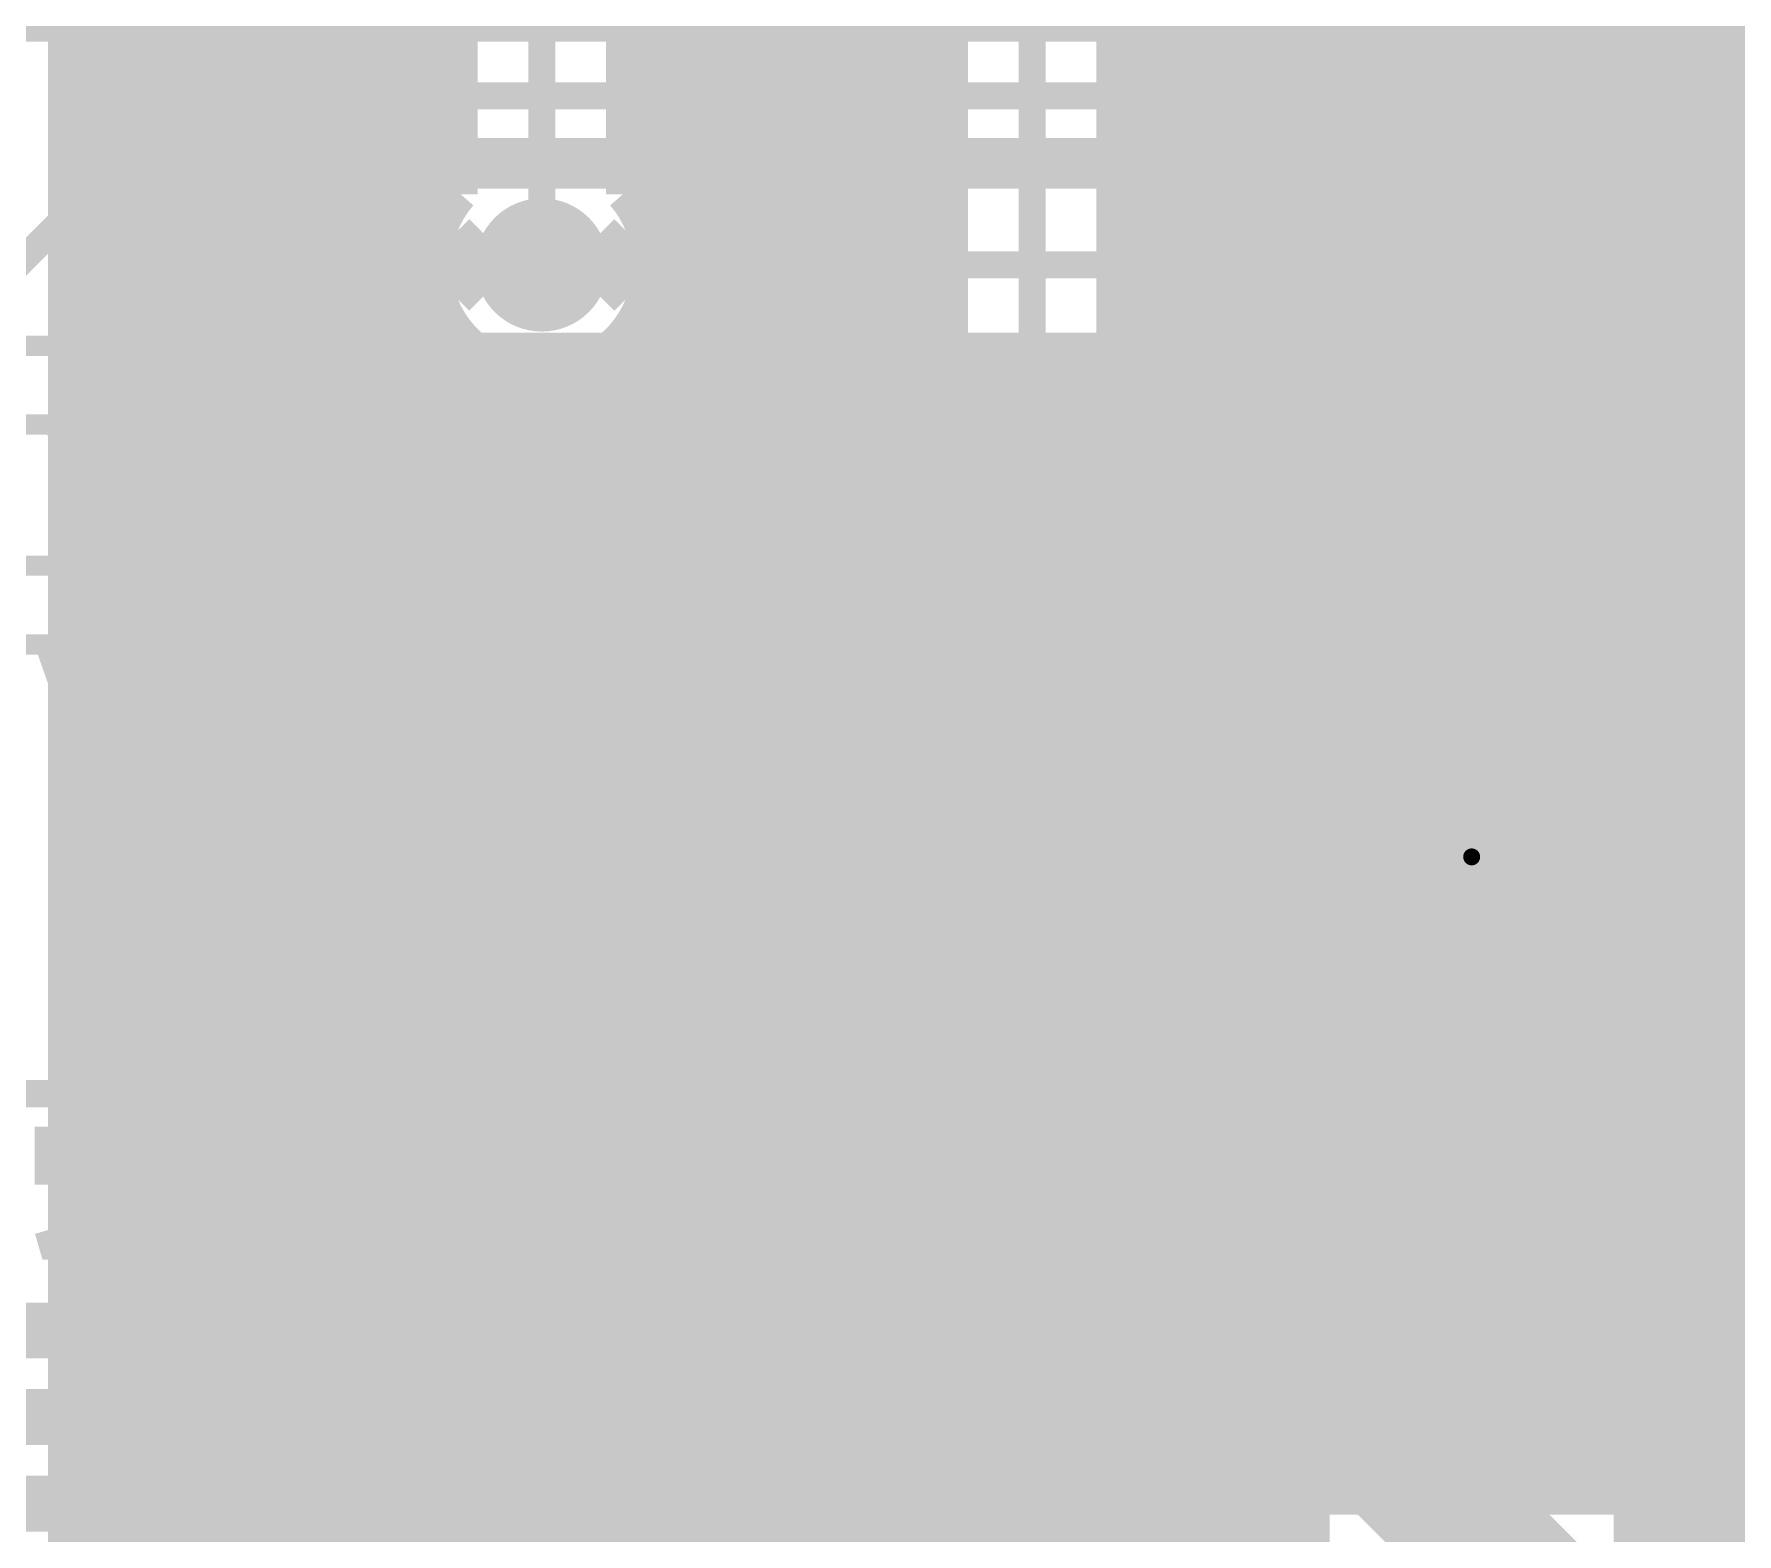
# Model space of a CAD drawing. Extents: x -10 to 131, y -93 to 209.
# Drawn here: x 43.94 to 56.73, y -15.5 to -4.24 of the extents above; entities that cross this region are included whole.
import ezdxf

# ---------------------------------------------------------------- set-up
doc = ezdxf.new("R2010")
doc.units = 0
doc.header["$MEASUREMENT"] = 0
doc.layers.get('0').update_dxf_attribs({"linetype": 'CONTINUOUS'})
for name, color, linetype in [('22-303-0_AST', 7, 'CONTINUOUS'), ('22-303-0_BOT', 2, 'CONTINUOUS'), ('22-303-0_DRD', 6, 'CONTINUOUS'), ('22-303-0_DRL', 1, 'CONTINUOUS'), ('22-303-0_GND', 3, 'CONTINUOUS'), ('22-303-0_IN1', 10, 'CONTINUOUS'), ('22-303-0_SMT', 9, 'CONTINUOUS'), ('22-303-0_SPT', 11, 'CONTINUOUS'), ('22-303-0_SST', 8, 'CONTINUOUS'), ('22-303-0_TOP', 15, 'CONTINUOUS'), ('THRUHOLE_TAP', 2, 'CONTINUOUS')]:
    doc.layers.add(name, color=color, linetype=linetype)

# ---------------------------------------------------------------- blocks, each defined once
blk = doc.blocks.new('ROUND_70')
at = {"const_width": 0.29972}
blk.add_lwpolyline([(-0.14986, 0, 1), (0.14986, 0, 1)], format="xyb", close=True, dxfattribs=at)
blk = doc.blocks.new('ROUND_116')
at = {"const_width": 0.10033}
blk.add_lwpolyline([(-0.050164, 0, 1), (0.050164, 0, 1)], format="xyb", close=True, dxfattribs=at)
blk = doc.blocks.new('ROUND_117')
at = {"const_width": 0.10033}
blk.add_lwpolyline([(-0.050164, 0, 1), (0.050164, 0, 1)], format="xyb", close=True, dxfattribs=at)
blk = doc.blocks.new('ROUND_98')
at = {"const_width": 0.50038}
blk.add_lwpolyline([(-0.25019, 0, 1), (0.25019, 0, 1)], format="xyb", close=True, dxfattribs=at)
blk = doc.blocks.new('ROUND_100')
at = {"const_width": 0.50038}
blk.add_lwpolyline([(-0.25019, 0, 1), (0.25019, 0, 1)], format="xyb", close=True, dxfattribs=at)
blk = doc.blocks.new('ROUND_101')
at = {"const_width": 0.0635}
blk.add_lwpolyline([(-0.03175, 0, 1), (0.03175, 0, 1)], format="xyb", close=True, dxfattribs=at)
blk = doc.blocks.new('RECTANGLE_3')
blk.add_solid([(0.4826, 0.4064), (0.4826, -0.4064), (-0.4826, 0.4064), (-0.4826, -0.4064)])
blk = doc.blocks.new('RECTANGLE_42')
blk.add_solid([(0.8636, 2.0066), (0.8636, -2.0066), (-0.8636, 2.0066), (-0.8636, -2.0066)])
blk = doc.blocks.new('RECTANGLE_43')
blk.add_solid([(0.8636, 0.6985), (0.8636, -0.6985), (-0.8636, 0.6985), (-0.8636, -0.6985)])
blk = doc.blocks.new('RECTANGLE_52')
blk.add_solid([(0.44958, 0.20955), (0.44958, -0.20955), (-0.44958, 0.20955), (-0.44958, -0.20955)])
blk = doc.blocks.new('ROUND_108')
at = {"const_width": 0.10033}
blk.add_lwpolyline([(-0.050164, 0, 1), (0.050164, 0, 1)], format="xyb", close=True, dxfattribs=at)

msp = doc.modelspace()

# ---------------------------------------------------------------- linework, layer by layer
at = {"layer": '22-303-0_AST', "const_width": 0.1524}
for points in [[(43.74642, -7.16788), (44.16044, -7.16788), (44.2976, -6.96976), (44.2976, -6.77418), (44.16044, -6.57606), (43.74642, -6.57606), (43.74642, -7.76224)], [(44.09186, -7.16788), (44.2976, -7.76224)], [(43.6753, -8.81888), (44.09186, -8.81888), (44.22902, -8.62076), (44.22902, -8.42518), (44.09186, -8.22706), (43.6753, -8.22706), (43.6753, -9.41324)], [(44.02074, -8.81888), (44.22902, -9.41324)], [(46.8884, -17.3482), (46.8884, -17.399), (55.9816, -17.399), (55.9816, -10.541), (46.8884, -10.541), (46.8884, -17.3482)], [(50.85588, -12.8143), (50.6857, -12.87526), (50.6857, -13.11148), (50.85588, -13.1699), (51.02606, -13.28928), (51.53406, -13.28928), (51.7017, -13.23086), (51.7017, -12.87526), (51.53406, -12.8143), (50.85588, -12.8143)], [(51.02606, -13.05306), (50.6857, -13.28928)], [(50.85588, -13.6525), (50.6857, -13.77188), (50.6857, -14.0081), (50.85588, -14.12748), (51.02606, -14.12748), (51.36388, -13.89126), (51.7017, -14.12748), (51.7017, -13.6525)], [(44.8945, -13.7795), (44.8945, -16.7005), (46.5328, -16.7005), (46.5328, -13.7795), (44.8945, -13.7795)], [(45.3009, -14.88948), (45.13326, -14.83106), (45.13326, -14.47546), (45.3009, -14.4145), (45.97908, -14.4145), (46.14926, -14.47546), (46.14926, -14.83106), (45.97908, -14.88948)], [(50.85588, -14.4907), (50.6857, -14.61008), (50.6857, -14.8463), (50.85588, -14.96568), (51.02606, -14.96568), (51.36388, -14.72946), (51.7017, -14.96568), (51.7017, -14.4907)], [(45.64126, -15.66926), (45.64126, -15.31366), (45.8089, -15.2527), (45.97908, -15.2527), (46.14926, -15.31366), (46.14926, -15.66926), (45.97908, -15.72768), (45.8089, -15.72768), (45.13326, -15.49146)]]:
    msp.add_lwpolyline(points, dxfattribs=at)
at = {"layer": '22-303-0_BOT'}
for points, const_width in [([(44.3992, 22.5044), (44.3992, -19.63928)], 0.254), ([(44.6278, 22.5044), (44.6278, -19.6596)], 0.254), ([(44.8564, 22.5044), (44.8564, -19.7485)], 0.254), ([(45.085, 22.5044), (45.085, -19.94662)], 0.254), ([(45.3136, 22.5044), (45.3136, -20.0025)], 0.254), ([(45.5422, 22.5044), (45.5422, -19.9136)], 0.254), ([(45.7708, 22.5044), (45.7708, -19.89328)], 0.254), ([(45.9994, 22.5044), (45.9994, -19.94154)], 0.254), ([(48.9712, 21.5392), (48.9712, -21.31314)], 0.254), ([(48.7426, 21.37156), (48.7426, -21.08454)], 0.254), ([(50.8, 17.9324), (50.8, -17.70126)], 0.254), ([(52.6288, 16.1036), (52.6288, -13.13942)], 0.254), ([(52.8574, 15.875), (52.8574, -13.0175)], 0.254), ([(53.086, 15.6464), (53.086, -12.96162)], 0.254), ([(53.3146, 15.4178), (53.3146, -12.95908)], 0.254), ([(44.1706, 14.32814), (44.1706, -19.68754)], 0.254), ([(51.689, 10.541), (51.435, 10.287), (51.435, -18.161), (51.181, -18.415)], 0.2032), ([(50.8254, 10.287), (50.8254, -17.68856)], 0.254), ([(52.4002, 10.15746), (52.4002, -13.3604)], 0.254), ([(49.1998, 9.90346), (49.1998, -21.54174)], 0.254), ([(52.1716, 9.8933), (52.1716, -16.07566)], 0.254), ([(46.228, 9.78662), (46.228, -20.07362)], 0.254), ([(50.5714, 9.82218), (50.5714, -17.88414)], 0.254), ([(52.0446, 9.81456), (52.0446, -18.161)], 0.254), ([(49.4284, 9.6393), (49.4284, -19.75612)], 0.254), ([(50.3428, 9.60374), (50.3428, -19.75612)], 0.254), ([(46.4566, 9.5885), (46.4566, -20.36826)], 0.254), ([(46.6852, 9.4996), (46.6852, -26.90114)], 0.254), ([(46.9138, 9.47928), (46.9138, -21.07946)], 0.254), ([(49.657, 9.51992), (49.657, -19.75612)], 0.254), ([(49.8856, 9.47928), (49.8856, -19.75612)], 0.254), ([(50.1142, 9.50468), (50.1142, -19.75612)], 0.254), ([(47.752, -5.969), (47.752, -0.381), (47.879, -0.254), (47.879, 6.731)], 0.2032), ([(48.514, 6.23062), (48.514, -5.69976)], 0.254), ([(56.7436, 6.0833), (56.7436, -16.0528)], 0.254), ([(47.1424, -0.381), (47.1424, -5.43814)], 0.254), ([(48.3616, -0.62484), (48.3616, -5.43814)], 0.254), ([(55.1434, -0.8382), (55.1434, -14.45768)], 0.254), ([(56.515, -1.00584), (56.515, -15.8242)], 0.254), ([(55.372, -1.13538), (55.372, -14.68628)], 0.254), ([(55.6006, -1.26492), (55.6006, -14.91488)], 0.254), ([(56.2864, -1.2065), (56.2864, -15.59814)], 0.254), ([(55.8292, -1.31318), (55.8292, -15.14094)], 0.254), ([(56.0578, -1.2954), (56.0578, -15.36954)], 0.254), ([(53.5432, -2.96672), (53.5432, -13.00988)], 0.254), ([(54.9148, -2.96672), (54.9148, -14.23162)], 0.254), ([(53.7718, -3.20548), (53.7718, -13.12164)], 0.254), ([(54.0004, -3.3147), (54.0004, -13.31976)], 0.254), ([(54.4576, -3.3147), (54.4576, -13.77442)], 0.254), ([(54.6862, -3.20548), (54.6862, -14.00302)], 0.254), ([(54.229, -3.34772), (54.229, -13.54836)], 0.254), ([(47.1424, -4.2926), (44.1706, -4.2926)], 0.254), ([(50.8254, -4.2926), (48.3616, -4.2926)], 0.254), ([(58.9915, -4.2926), (52.0446, -4.2926)], 0.254), ([(47.1424, -4.5212), (44.1706, -4.5212)], 0.254), ([(50.8254, -4.5212), (48.3616, -4.5212)], 0.254), ([(58.9026, -4.5212), (52.0446, -4.5212)], 0.254), ([(47.1424, -4.7498), (44.1706, -4.7498)], 0.254), ([(50.8254, -4.7498), (48.3616, -4.7498)], 0.254), ([(58.88228, -4.7498), (52.0446, -4.7498)], 0.254), ([(47.1424, -4.9784), (44.1706, -4.9784)], 0.254), ([(50.8254, -4.9784), (48.3616, -4.9784)], 0.254), ([(58.93054, -4.9784), (52.0446, -4.9784)], 0.254), ([(47.1424, -5.207), (44.1706, -5.207)], 0.254), ([(50.8254, -5.207), (48.3616, -5.207)], 0.254), ([(59.06262, -5.207), (52.0446, -5.207)], 0.254), ([(47.1424, -5.4356), (44.1706, -5.4356)], 0.254), ([(50.8254, -5.4356), (48.3616, -5.4356)], 0.254), ([(59.35726, -5.4356), (52.0446, -5.4356)], 0.254), ([(47.0027, -5.6642), (44.1706, -5.6642)], 0.254), ([(50.8254, -5.6642), (48.49876, -5.6642)], 0.254), ([(63.5254, -5.6642), (52.0446, -5.6642)], 0.254), ([(46.94682, -5.8928), (44.1706, -5.8928)], 0.254), ([(50.8254, -5.8928), (48.55464, -5.8928)], 0.254), ([(63.5254, -5.8928), (52.0446, -5.8928)], 0.254), ([(46.95952, -6.1214), (44.1706, -6.1214)], 0.254), ([(50.8254, -6.1214), (48.54448, -6.1214)], 0.254), ([(63.5254, -6.1214), (52.0446, -6.1214)], 0.254), ([(48.514, -6.2357), (48.514, -20.87626)], 0.254), ([(47.03826, -6.35), (44.1706, -6.35)], 0.254), ([(50.8254, -6.35), (48.4632, -6.35)], 0.254), ([(63.5254, -6.35), (52.0446, -6.35)], 0.254), ([(47.1424, -6.49732), (47.1424, -20.8153)], 0.254), ([(47.22114, -6.5786), (44.1706, -6.5786)], 0.254), ([(50.8254, -6.5786), (48.28032, -6.5786)], 0.254), ([(48.2854, -6.57606), (48.2854, -20.77974)], 0.254), ([(58.46318, -6.5786), (52.0446, -6.5786)], 0.254), ([(47.371, -6.6802), (47.371, -20.69592)], 0.254), ([(47.5996, -6.76148), (47.5996, -20.65528)], 0.254), ([(47.8282, -6.77164), (47.8282, -20.68068)], 0.254), ([(48.0568, -6.71576), (48.0568, -20.7645)], 0.254), ([(50.8254, -6.8072), (44.1706, -6.8072)], 0.254), ([(58.24474, -6.8072), (52.0446, -6.8072)], 0.254), ([(50.8254, -7.0358), (44.1706, -7.0358)], 0.254), ([(58.14568, -7.0358), (52.0446, -7.0358)], 0.254), ([(50.8254, -7.2644), (44.1706, -7.2644)], 0.254), ([(58.12028, -7.2644), (52.0446, -7.2644)], 0.254), ([(50.8254, -7.493), (44.1706, -7.493)], 0.254), ([(58.16092, -7.493), (52.0446, -7.493)], 0.254), ([(50.8254, -7.7216), (44.1706, -7.7216)], 0.254), ([(58.2803, -7.7216), (52.0446, -7.7216)], 0.254), ([(50.8254, -7.9502), (44.1706, -7.9502)], 0.254), ([(58.3184, -7.9502), (52.0446, -7.9502)], 0.254), ([(50.8254, -8.1788), (44.1706, -8.1788)], 0.254), ([(58.3184, -8.1788), (52.0446, -8.1788)], 0.254), ([(50.8254, -8.4074), (44.1706, -8.4074)], 0.254), ([(58.3184, -8.4074), (52.0446, -8.4074)], 0.254), ([(50.8254, -8.636), (44.1706, -8.636)], 0.254), ([(58.3184, -8.636), (52.0446, -8.636)], 0.254), ([(50.8254, -8.8646), (44.1706, -8.8646)], 0.254), ([(58.3184, -8.8646), (52.0446, -8.8646)], 0.254), ([(50.8254, -9.0932), (44.1706, -9.0932)], 0.254), ([(58.3184, -9.0932), (52.0446, -9.0932)], 0.254), ([(50.8254, -9.3218), (44.1706, -9.3218)], 0.254), ([(58.3184, -9.3218), (52.0446, -9.3218)], 0.254), ([(50.8254, -9.5504), (44.1706, -9.5504)], 0.254), ([(58.3184, -9.5504), (52.0446, -9.5504)], 0.254), ([(50.8254, -9.779), (44.1706, -9.779)], 0.254), ([(58.3184, -9.779), (52.0446, -9.779)], 0.254), ([(50.8254, -10.0076), (44.1706, -10.0076)], 0.254), ([(58.3184, -10.0076), (52.0446, -10.0076)], 0.254), ([(50.8254, -10.2362), (44.1706, -10.2362)], 0.254), ([(58.3184, -10.2362), (52.0446, -10.2362)], 0.254), ([(50.8254, -10.4648), (44.1706, -10.4648)], 0.254), ([(58.3184, -10.4648), (52.0446, -10.4648)], 0.254), ([(50.8254, -10.6934), (44.1706, -10.6934)], 0.254), ([(58.3184, -10.6934), (52.0446, -10.6934)], 0.254), ([(50.8254, -10.922), (44.1706, -10.922)], 0.254), ([(58.3184, -10.922), (52.0446, -10.922)], 0.254), ([(50.8254, -11.1506), (44.1706, -11.1506)], 0.254), ([(58.3184, -11.1506), (52.0446, -11.1506)], 0.254), ([(50.8254, -11.3792), (44.1706, -11.3792)], 0.254), ([(58.3184, -11.3792), (52.0446, -11.3792)], 0.254), ([(50.8254, -11.6078), (44.1706, -11.6078)], 0.254), ([(58.32094, -11.6078), (52.0446, -11.6078)], 0.254), ([(50.8254, -11.8364), (44.1706, -11.8364)], 0.254), ([(58.38698, -11.8364), (52.0446, -11.8364)], 0.254), ([(50.8254, -12.065), (44.1706, -12.065)], 0.254), ([(58.5724, -12.065), (52.0446, -12.065)], 0.254), ([(50.8254, -12.2936), (44.1706, -12.2936)], 0.254), ([(58.801, -12.2936), (52.0446, -12.2936)], 0.254), ([(50.8254, -12.5222), (44.1706, -12.5222)], 0.254), ([(59.0296, -12.5222), (52.0446, -12.5222)], 0.254), ([(50.8254, -12.7508), (44.1706, -12.7508)], 0.254), ([(59.2074, -12.7508), (52.0446, -12.7508)], 0.254), ([(50.8254, -12.9794), (44.1706, -12.9794)], 0.254), ([(52.98694, -12.9794), (52.0446, -12.9794)], 0.254), ([(59.2074, -12.9794), (53.43906, -12.9794)], 0.254), ([(50.8254, -13.208), (44.1706, -13.208)], 0.254), ([(52.5399, -13.208), (52.0446, -13.208)], 0.254), ([(59.2074, -13.208), (53.88356, -13.208)], 0.254), ([(53.92928, -13.24864), (56.98236, -16.29156)], 0.254), ([(50.8254, -13.4366), (44.1706, -13.4366)], 0.254), ([(52.34686, -13.4366), (52.0446, -13.4366)], 0.254), ([(59.2074, -13.4366), (54.11724, -13.4366)], 0.254), ([(50.8254, -13.6652), (44.1706, -13.6652)], 0.254), ([(52.24272, -13.6652), (52.0446, -13.6652)], 0.254), ([(53.213, -13.97), (59.69, -20.4216), (59.69, -20.447)], 1.016), ([(59.2074, -13.6652), (54.34584, -13.6652)], 0.254), ([(50.8254, -13.8938), (44.1706, -13.8938)], 0.254), ([(52.19954, -13.8938), (52.0446, -13.8938)], 0.254), ([(59.2074, -13.8938), (54.57444, -13.8938)], 0.254), ([(50.8254, -14.1224), (44.1706, -14.1224)], 0.254), ([(52.20716, -14.1224), (52.0446, -14.1224)], 0.254), ([(59.2074, -14.1224), (54.80558, -14.1224)], 0.254), ([(50.8254, -14.351), (44.1706, -14.351)], 0.254), ([(52.27066, -14.351), (52.0446, -14.351)], 0.254), ([(59.2074, -14.351), (55.03418, -14.351)], 0.254), ([(50.8254, -14.5796), (44.1706, -14.5796)], 0.254), ([(52.4002, -14.5796), (52.0446, -14.5796)], 0.254), ([(52.4002, -14.5796), (52.4002, -15.6718)], 0.254), ([(59.2074, -14.5796), (55.26532, -14.5796)], 0.254), ([(52.49672, -14.68882), (53.37048, -15.56004)], 0.254), ([(50.8254, -14.8082), (44.1706, -14.8082)], 0.254), ([(52.61356, -14.8082), (52.0446, -14.8082)], 0.254), ([(52.6288, -14.8209), (52.6288, -15.5194)], 0.254), ([(59.2074, -14.8082), (55.49392, -14.8082)], 0.254), ([(50.8254, -15.0368), (44.1706, -15.0368)], 0.254), ([(52.8447, -15.0368), (52.0446, -15.0368)], 0.254), ([(52.8574, -15.0495), (52.8574, -15.45336)], 0.254), ([(59.2074, -15.0368), (55.72252, -15.0368)], 0.254), ([(50.8254, -15.2654), (44.1706, -15.2654)], 0.254), ([(53.0733, -15.2654), (52.0446, -15.2654)], 0.254), ([(53.086, -15.2781), (53.086, -15.45844)], 0.254), ([(59.2074, -15.2654), (55.95366, -15.2654)], 0.254), ([(50.8254, -15.494), (44.1706, -15.494)], 0.254), ([(52.68976, -15.494), (52.0446, -15.494)], 0.254), ([(53.3019, -15.494), (53.2257, -15.494)], 0.254), ([(53.3146, -15.50416), (53.3146, -15.52956)], 0.254), ([(59.2074, -15.494), (56.18226, -15.494)], 0.254)]:
    msp.add_lwpolyline(points, dxfattribs=dict(at, const_width=const_width))
at = {"layer": '22-303-0_BOT', "const_width": 0.254}
for points in [[(47.1424, -5.43814, 0.1810567), (46.94365, -5.969)], [(48.55972, -5.969, 0.1810574), (48.36113, -5.43855)], [(46.94428, -5.969, 0.4142136), (47.752, -6.77672)], [(47.752, -6.77672, 0.4142136), (48.55972, -5.969)], [(53.213, -12.954, 0.4142136), (52.197, -13.97)], [(53.92928, -13.24864, 0.1979942), (53.213, -12.95343)], [(52.197, -13.97, 0.1993718), (52.49585, -14.68969)], [(52.959, -15.44828, 0.4142136), (52.15128, -16.256)], [(53.37048, -15.56004, 0.1342871), (52.959, -15.4475)]]:
    msp.add_lwpolyline(points, format="xyb", dxfattribs=at)
at = {"layer": '22-303-0_DRD', "const_width": 0.254}
for points in [[(47.117, -6.223), (47.752, -5.588)], [(47.752, -5.588), (48.387, -6.223)], [(47.117, -5.715), (47.117, -6.223)], [(47.752, -6.35), (47.117, -5.715)], [(48.387, -5.715), (47.752, -6.35)], [(48.387, -6.223), (48.387, -5.715)], [(54.102, -10.668), (54.737, -10.033)], [(54.102, -10.668), (54.737, -10.033)], [(54.737, -10.033), (55.372, -10.668)], [(54.737, -10.033), (55.372, -10.668)], [(54.102, -10.16), (54.102, -10.668)], [(54.737, -10.795), (54.102, -10.16)], [(54.102, -10.16), (54.102, -10.668)], [(54.737, -10.795), (54.102, -10.16)], [(55.372, -10.16), (54.737, -10.795)], [(55.372, -10.16), (54.737, -10.795)], [(55.372, -10.668), (55.372, -10.16)], [(55.372, -10.668), (55.372, -10.16)], [(52.578, -14.224), (53.213, -13.589)], [(53.213, -13.589), (53.848, -14.224)], [(52.578, -13.716), (52.578, -14.224)], [(53.213, -14.351), (52.578, -13.716)], [(53.848, -13.716), (53.213, -14.351)], [(53.848, -14.224), (53.848, -13.716)]]:
    msp.add_lwpolyline(points, dxfattribs=at)
at = {"layer": '22-303-0_SMT', "const_width": 0.254}
for points in [[(46.863, -7.112), (46.863, -14.859)], [(55.626, -7.112), (46.863, -7.112)], [(46.9646, -7.112), (46.9646, -14.9606)], [(47.1932, -7.112), (47.1932, -15.1892)], [(47.4218, -7.112), (47.4218, -16.3068)], [(47.6504, -7.112), (47.6504, -16.5354)], [(47.879, -7.112), (47.879, -16.764)], [(48.1076, -7.112), (48.1076, -16.764)], [(48.3362, -7.112), (48.3362, -16.764)], [(48.5648, -7.112), (48.5648, -16.764)], [(48.7934, -7.112), (48.7934, -16.764)], [(49.022, -7.112), (49.022, -16.764)], [(49.2506, -7.112), (49.2506, -16.764)], [(49.4792, -7.112), (49.4792, -16.764)], [(49.7078, -7.112), (49.7078, -16.764)], [(49.9364, -7.112), (49.9364, -16.764)], [(50.165, -7.112), (50.165, -16.764)], [(50.3936, -7.112), (50.3936, -16.764)], [(50.6222, -7.112), (50.6222, -16.764)], [(50.8508, -7.112), (50.8508, -16.764)], [(51.0794, -7.112), (51.0794, -16.764)], [(51.308, -7.112), (51.308, -16.764)], [(51.5366, -7.112), (51.5366, -16.764)], [(51.7652, -7.112), (51.7652, -16.764)], [(51.9938, -7.112), (51.9938, -16.764)], [(52.2224, -7.112), (52.2224, -14.986)], [(52.451, -7.112), (52.451, -14.986)], [(52.6796, -7.112), (52.6796, -14.986)], [(52.9082, -7.112), (52.9082, -14.986)], [(53.1368, -7.112), (53.1368, -14.986)], [(55.626, -7.112), (55.626, -9.779), (53.213, -9.779), (53.213, -13.081)], [(53.3654, -7.112), (53.3654, -9.779)], [(53.594, -7.112), (53.594, -9.779)], [(53.8226, -7.112), (53.8226, -9.779)], [(54.0512, -7.112), (54.0512, -9.779)], [(54.2798, -7.112), (54.2798, -9.779)], [(54.5084, -7.112), (54.5084, -9.779)], [(54.737, -7.112), (54.737, -9.779)], [(54.9656, -7.112), (54.9656, -9.779)], [(55.1942, -7.112), (55.1942, -9.779)], [(55.4228, -7.112), (55.4228, -9.779)], [(55.626, -7.2898), (46.863, -7.2898)], [(55.626, -7.5184), (46.863, -7.5184)], [(55.626, -7.747), (46.863, -7.747)], [(55.626, -7.9756), (46.863, -7.9756)], [(55.626, -8.2042), (46.863, -8.2042)], [(55.626, -8.4328), (46.863, -8.4328)], [(55.626, -8.6614), (46.863, -8.6614)], [(55.626, -8.89), (46.863, -8.89)], [(55.626, -9.1186), (46.863, -9.1186)], [(55.626, -9.3472), (46.863, -9.3472)], [(55.626, -9.5758), (46.863, -9.5758)], [(53.213, -9.8044), (46.863, -9.8044)], [(53.213, -10.033), (46.863, -10.033)], [(53.213, -10.2616), (46.863, -10.2616)], [(53.213, -10.4902), (46.863, -10.4902)], [(53.213, -10.7188), (46.863, -10.7188)], [(53.213, -10.9474), (46.863, -10.9474)], [(53.213, -11.176), (46.863, -11.176)], [(53.213, -11.4046), (46.863, -11.4046)], [(53.213, -11.6332), (46.863, -11.6332)], [(53.213, -11.8618), (46.863, -11.8618)], [(53.213, -12.0904), (46.863, -12.0904)], [(53.213, -12.319), (46.863, -12.319)], [(53.213, -12.5476), (46.863, -12.5476)], [(53.213, -12.7762), (46.863, -12.7762)], [(53.213, -13.0048), (46.863, -13.0048)], [(55.88, -13.081), (55.88, -14.986), (52.197, -14.986), (52.197, -16.764), (47.879, -16.764)], [(55.88, -13.081), (53.213, -13.081)], [(53.3654, -13.081), (53.3654, -14.986)], [(53.594, -13.081), (53.594, -14.986)], [(53.8226, -13.081), (53.8226, -14.986)], [(54.0512, -13.081), (54.0512, -14.986)], [(54.2798, -13.081), (54.2798, -14.986)], [(54.5084, -13.081), (54.5084, -14.986)], [(54.737, -13.081), (54.737, -14.986)], [(54.9656, -13.081), (54.9656, -14.986)], [(55.1942, -13.081), (55.1942, -14.986)], [(55.4228, -13.081), (55.4228, -14.986)], [(55.6514, -13.081), (55.6514, -14.986)], [(55.88, -13.2334), (46.863, -13.2334)], [(55.88, -13.462), (46.863, -13.462)], [(55.88, -13.6906), (46.863, -13.6906)], [(55.88, -13.9192), (46.863, -13.9192)], [(55.88, -14.1478), (46.863, -14.1478)], [(55.88, -14.3764), (46.863, -14.3764)], [(55.88, -14.605), (46.863, -14.605)], [(55.88, -14.8336), (46.863, -14.8336)], [(46.863, -14.859), (47.244, -15.24)], [(52.197, -15.0622), (47.0662, -15.0622)], [(47.244, -15.24), (47.244, -16.129)], [(52.197, -15.2908), (47.244, -15.2908)], [(52.197, -15.5194), (47.244, -15.5194)]]:
    msp.add_lwpolyline(points, dxfattribs=at)
at = {"layer": '22-303-0_SST'}
for points, const_width in [([(13.589, -12.192), (13.589, 5.969), (46.609, 5.969), (46.609, -12.192), (13.589, -12.192)], 0.2032), ([(43.74642, -7.16788), (44.16044, -7.16788), (44.2976, -6.96976), (44.2976, -6.77418), (44.16044, -6.57606), (43.74642, -6.57606), (43.74642, -7.76224)], 0.1524), ([(44.09186, -7.16788), (44.2976, -7.76224)], 0.1524), ([(43.6753, -8.81888), (44.09186, -8.81888), (44.22902, -8.62076), (44.22902, -8.42518), (44.09186, -8.22706), (43.6753, -8.22706), (43.6753, -9.41324)], 0.1524), ([(44.02074, -8.81888), (44.22902, -9.41324)], 0.1524), ([(56.47182, -10.38606), (56.32958, -10.4267), (56.32958, -10.59688), (56.47182, -10.64006), (56.61406, -10.72388), (57.0357, -10.72388), (57.17794, -10.6807), (57.17794, -10.4267), (57.0357, -10.38606), (56.47182, -10.38606)], 0.1524), ([(55.9816, -17.399), (55.9816, -10.541), (46.8884, -10.541), (46.8884, -17.399), (55.9816, -17.399)], 0.1524), ([(56.61406, -10.5537), (56.32958, -10.72388)], 0.1524), ([(56.47182, -11.07186), (56.32958, -11.15568), (56.32958, -11.32586), (56.47182, -11.40968), (56.61406, -11.40968), (56.896, -11.2395), (57.17794, -11.40968), (57.17794, -11.07186)], 0.1524), ([(56.47182, -11.75766), (56.32958, -11.84148), (56.32958, -12.01166), (56.47182, -12.09548), (56.61406, -12.09548), (56.896, -11.9253), (57.17794, -12.09548), (57.17794, -11.75766)], 0.1524), ([(45.43552, -12.5857), (45.29582, -12.54506), (45.29582, -12.29106), (45.43552, -12.24788), (45.9994, -12.24788), (46.14164, -12.29106), (46.14164, -12.54506), (45.9994, -12.5857)], 0.1524), ([(44.0182, -13.22324), (44.05884, -13.36294), (44.31284, -13.36294), (44.35602, -13.22324), (44.35602, -12.93876), (44.2722, -12.79906), (44.0182, -12.79906), (44.0182, -12.51712), (44.35602, -12.51712)], 0.1524), ([(45.71746, -13.23086), (45.71746, -12.97686), (45.8597, -12.93368), (45.9994, -12.93368), (46.14164, -12.97686), (46.14164, -13.23086), (45.9994, -13.2715), (45.8597, -13.2715), (45.29582, -13.10386)], 0.1524), ([(44.8945, -13.7795), (44.8945, -16.7005), (46.5328, -16.7005), (46.5328, -13.7795), (44.8945, -13.7795)], 0.1524)]:
    msp.add_lwpolyline(points, dxfattribs=dict(at, const_width=const_width))
at = {"layer": '22-303-0_TOP'}
for points, const_width in [([(31.115, -15.9512), (30.9372, -15.9512), (30.226, -15.24), (30.226, -6.604), (32.639, -4.191), (59.182, -4.191), (59.69, -4.699)], 0.2032), ([(39.624, -17.78), (39.751, -17.78), (40.64, -16.891), (40.64, -9.144), (45.085, -4.699), (58.801, -4.699), (62.611, -8.509), (64.77, -8.509), (64.897, -8.636)], 0.2032), ([(69.12356, -6.985), (67.564, -6.985), (65.151, -9.398), (64.643, -9.398), (64.262, -9.017), (62.357, -9.017), (58.547, -5.207), (46.609, -5.207), (45.72, -6.096), (45.72, -14.5288)], 0.381), ([(58.928, -7.239), (58.928, -6.477), (58.42, -5.969), (47.752, -5.969)], 0.2032), ([(46.482, -6.604), (46.482, -13.7922)], 0.254), ([(56.007, -6.604), (46.482, -6.604)], 0.254), ([(56.007, -6.6294), (46.482, -6.6294)], 0.254), ([(46.7106, -6.604), (46.7106, -14.98346)], 0.254), ([(46.9392, -6.604), (46.9392, -15.2146)], 0.254), ([(47.1678, -6.604), (47.1678, -16.45666)], 0.254), ([(47.3964, -6.604), (47.3964, -16.68526)], 0.254), ([(47.625, -6.604), (47.625, -16.91386)], 0.254), ([(47.8536, -6.604), (47.8536, -17.0942)], 0.254), ([(48.0822, -6.604), (48.0822, -17.0942)], 0.254), ([(48.3108, -6.604), (48.3108, -17.0942)], 0.254), ([(48.5394, -6.604), (48.5394, -17.0942)], 0.254), ([(48.768, -6.604), (48.768, -17.0942)], 0.254), ([(48.9966, -6.604), (48.9966, -17.0942)], 0.254), ([(49.2252, -6.604), (49.2252, -17.0942)], 0.254), ([(49.4538, -6.604), (49.4538, -17.0942)], 0.254), ([(49.6824, -6.604), (49.6824, -17.0942)], 0.254), ([(49.911, -6.604), (49.911, -17.0942)], 0.254), ([(50.1396, -6.604), (50.1396, -17.0942)], 0.254), ([(50.3682, -6.604), (50.3682, -17.0942)], 0.254), ([(50.5968, -6.604), (50.5968, -17.0942)], 0.254), ([(50.8254, -6.604), (50.8254, -17.0942)], 0.254), ([(51.054, -6.604), (51.054, -17.0942)], 0.254), ([(51.2826, -6.604), (51.2826, -17.0942)], 0.254), ([(51.5112, -6.604), (51.5112, -17.0942)], 0.254), ([(51.7398, -6.604), (51.7398, -17.0942)], 0.254), ([(51.9684, -6.604), (51.9684, -17.0942)], 0.254), ([(52.197, -6.604), (52.197, -17.0942)], 0.254), ([(52.4256, -6.604), (52.4256, -15.92072)], 0.254), ([(52.6542, -6.604), (52.6542, -15.70482)], 0.254), ([(52.8828, -6.604), (52.8828, -15.63116)], 0.254), ([(53.1114, -6.604), (53.1114, -15.64386)], 0.254), ([(53.34, -6.604), (53.34, -15.7353)], 0.254), ([(53.5686, -6.604), (53.5686, -10.6553)], 0.254), ([(53.7972, -6.604), (53.7972, -10.6553)], 0.254), ([(54.0258, -6.604), (54.0258, -10.6553)], 0.254), ([(54.2544, -6.604), (54.2544, -10.0076)], 0.254), ([(54.483, -6.604), (54.483, -9.83742)], 0.254), ([(54.7116, -6.604), (54.7116, -9.78408)], 0.254), ([(54.9402, -6.604), (54.9402, -9.8171)], 0.254), ([(55.1688, -6.604), (55.1688, -9.95426)], 0.254), ([(55.3974, -6.604), (55.3974, -10.6553)], 0.254), ([(55.626, -6.604), (55.626, -10.6553)], 0.254), ([(55.8546, -6.604), (55.8546, -10.6553)], 0.254), ([(56.007, -6.604), (56.007, -16.65986)], 0.254), ([(56.007, -6.858), (46.482, -6.858)], 0.254), ([(56.007, -7.0866), (46.482, -7.0866)], 0.254), ([(56.007, -7.3152), (46.482, -7.3152)], 0.254), ([(56.007, -7.5438), (46.482, -7.5438)], 0.254), ([(56.007, -7.7724), (46.482, -7.7724)], 0.254), ([(56.007, -8.001), (46.482, -8.001)], 0.254), ([(56.007, -8.2296), (46.482, -8.2296)], 0.254), ([(56.007, -8.4582), (46.482, -8.4582)], 0.254), ([(56.007, -8.6868), (46.482, -8.6868)], 0.254), ([(56.007, -8.9154), (46.482, -8.9154)], 0.254), ([(56.007, -9.144), (46.482, -9.144)], 0.254), ([(56.007, -9.3726), (46.482, -9.3726)], 0.254), ([(56.007, -9.6012), (46.482, -9.6012)], 0.254), ([(54.50078, -9.8298), (46.482, -9.8298)], 0.254), ([(56.007, -9.8298), (54.97322, -9.8298)], 0.254), ([(54.2163, -10.0584), (46.482, -10.0584)], 0.254), ([(56.007, -10.0584), (55.2577, -10.0584)], 0.254), ([(54.11978, -10.287), (46.482, -10.287)], 0.254), ([(54.737, -10.414), (54.737, -11.684)], 0.381), ([(54.737, -11.684), (54.737, -10.414)], 0.381), ([(56.007, -10.287), (55.35422, -10.287)], 0.254), ([(54.1147, -10.5156), (46.482, -10.5156)], 0.254), ([(56.007, -10.5156), (55.3593, -10.5156)], 0.254), ([(54.15534, -10.6553), (53.5432, -10.6553)], 0.254), ([(53.5432, -10.6553), (53.5432, -12.7127)], 0.254), ([(55.9308, -10.6553), (55.31866, -10.6553)], 0.254), ([(55.9308, -10.6553), (55.9308, -12.7127)], 0.254), ([(53.5432, -10.7442), (46.482, -10.7442)], 0.254), ([(56.007, -10.7442), (55.9308, -10.7442)], 0.254), ([(53.5432, -10.9728), (46.482, -10.9728)], 0.254), ([(56.007, -10.9728), (55.9308, -10.9728)], 0.254), ([(53.5432, -11.2014), (46.482, -11.2014)], 0.254), ([(56.007, -11.2014), (55.9308, -11.2014)], 0.254), ([(53.5432, -11.43), (46.482, -11.43)], 0.254), ([(56.007, -11.43), (55.9308, -11.43)], 0.254), ([(53.5432, -11.6586), (46.482, -11.6586)], 0.254), ([(56.007, -11.6586), (55.9308, -11.6586)], 0.254), ([(53.5432, -11.8872), (46.482, -11.8872)], 0.254), ([(56.007, -11.8872), (55.9308, -11.8872)], 0.254), ([(53.5432, -12.1158), (46.482, -12.1158)], 0.254), ([(56.007, -12.1158), (55.9308, -12.1158)], 0.254), ([(53.5432, -12.3444), (46.482, -12.3444)], 0.254), ([(56.007, -12.3444), (55.9308, -12.3444)], 0.254), ([(53.5432, -12.573), (46.482, -12.573)], 0.254), ([(56.007, -12.573), (55.9308, -12.573)], 0.254), ([(55.9308, -12.7127), (53.5432, -12.7127)], 0.254), ([(53.5686, -12.7127), (53.5686, -15.2273)], 0.254), ([(53.7972, -12.7127), (53.7972, -15.2273)], 0.254), ([(54.0258, -12.7127), (54.0258, -15.2273)], 0.254), ([(54.2544, -12.7127), (54.2544, -15.2273)], 0.254), ([(54.483, -12.7127), (54.483, -15.2273)], 0.254), ([(54.7116, -12.7127), (54.7116, -15.2273)], 0.254), ([(54.9402, -12.7127), (54.9402, -15.2273)], 0.254), ([(55.1688, -12.7127), (55.1688, -15.2273)], 0.254), ([(55.3974, -12.7127), (55.3974, -15.2273)], 0.254), ([(55.626, -12.7127), (55.626, -15.2273)], 0.254), ([(55.8546, -12.7127), (55.8546, -15.2273)], 0.254), ([(56.007, -12.8016), (46.482, -12.8016)], 0.254), ([(56.007, -13.0302), (46.482, -13.0302)], 0.254), ([(56.007, -13.2588), (46.482, -13.2588)], 0.254), ([(56.007, -13.4874), (46.482, -13.4874)], 0.254), ([(48.133, -13.97), (53.213, -13.97)], 1.016), ([(54.737, -13.97), (53.213, -13.97), (48.133, -13.97)], 1.016), ([(56.007, -13.716), (46.482, -13.716)], 0.254), ([(46.5328, -13.7922), (46.482, -13.7922)], 0.254), ([(46.5328, -13.7922), (46.5328, -14.8463)], 0.254), ([(43.63466, -13.97), (45.1612, -13.97), (45.72, -14.5288)], 0.381), ([(56.007, -13.9446), (46.5328, -13.9446)], 0.254), ([(56.007, -14.1732), (46.5328, -14.1732)], 0.254), ([(56.007, -14.4018), (46.5328, -14.4018)], 0.254), ([(56.007, -14.6304), (46.5328, -14.6304)], 0.254), ([(56.007, -14.859), (46.5582, -14.859)], 0.254), ([(46.6598, -14.9352), (46.90872, -15.18158)], 0.254), ([(56.007, -15.0876), (46.8122, -15.0876)], 0.254), ([(42.037, -16.764), (44.323, -16.764), (44.577, -16.51), (44.577, -15.748), (45.085, -15.24), (46.355, -15.24), (46.609, -15.494), (46.609, -16.51), (47.625, -17.526), (55.753, -17.526), (57.531, -15.748), (60.071, -15.748), (60.452, -15.367), (61.976, -15.367), (62.992, -16.383), (65.659, -16.383), (66.167, -16.891), (71.247, -16.891), (72.136, -17.78), (74.93, -17.78)], 0.2032), ([(53.5432, -15.3162), (47.0027, -15.3162)], 0.254), ([(53.5432, -15.2273), (53.5432, -15.7353)], 0.254), ([(55.9308, -15.2273), (53.5432, -15.2273)], 0.254), ([(55.9308, -15.2273), (55.9308, -16.73606)], 0.254), ([(56.007, -15.3162), (55.9308, -15.3162)], 0.254), ([(47.0408, -15.494), (47.0408, -16.32966)], 0.254), ([(53.5432, -15.5448), (47.0408, -15.5448)], 0.254), ([(56.007, -15.5448), (55.9308, -15.5448)], 0.254)]:
    msp.add_lwpolyline(points, dxfattribs=dict(at, const_width=const_width))
at = {"layer": '22-303-0_TOP', "const_width": 0.254}
for points in [[(54.737, -9.78408, 0.4142136), (54.10708, -10.414)], [(54.737, -9.78408, 0.4142136), (54.10708, -10.414)], [(55.36692, -10.414, 0.4142136), (54.737, -9.78408)], [(55.36692, -10.414, 0.4142136), (54.737, -9.78408)], [(54.10708, -10.414, 0.0986273), (54.15516, -10.65537)], [(54.10708, -10.414, 0.0986273), (54.15516, -10.65537)], [(55.31866, -10.6553, 0.0986279), (55.36672, -10.414)], [(55.31866, -10.6553, 0.0986279), (55.36672, -10.414)], [(46.6598, -14.9352, 0.0905483), (46.53241, -14.84715)], [(46.6598, -14.9352, 0.0905483), (46.53241, -14.84715)], [(47.0408, -15.494, 0.1989132), (46.91433, -15.18867)], [(47.0408, -15.494, 0.1989132), (46.91433, -15.18867)]]:
    msp.add_lwpolyline(points, format="xyb", dxfattribs=at)

# ---------------------------------------------------------------- block references
at = {"layer": '22-303-0_BOT'}
for p in [(47.752, -5.969), (54.737, -10.414), (53.213, -13.97)]:
    msp.add_blockref('ROUND_70', p, dxfattribs=at)
at = {"layer": '22-303-0_DRL'}
for name, p in [('ROUND_116', (47.752, -5.969)), ('ROUND_117', (54.737, -10.414)), ('ROUND_117', (53.213, -13.97))]:
    msp.add_blockref(name, p, dxfattribs=at)
at = {"layer": '22-303-0_GND'}
for name, p in [('ROUND_98', (47.752, -5.969)), ('ROUND_101', (54.737, -10.414)), ('ROUND_100', (53.213, -13.97))]:
    msp.add_blockref(name, p, dxfattribs=at)
at = {"layer": '22-303-0_IN1'}
for p in [(47.752, -5.969), (54.737, -10.414), (53.213, -13.97)]:
    msp.add_blockref('ROUND_70', p, dxfattribs=at)
at = {"layer": '22-303-0_SMT'}
for name, p in [('RECTANGLE_43', (54.737, -11.684)), ('RECTANGLE_42', (48.133, -13.97)), ('RECTANGLE_43', (54.737, -13.97)), ('RECTANGLE_52', (43.63466, -13.97)), ('RECTANGLE_3', (45.72, -14.5288)), ('RECTANGLE_52', (43.63466, -14.62024)), ('RECTANGLE_52', (43.63466, -15.27048))]:
    msp.add_blockref(name, p, dxfattribs=at)
at = {"layer": '22-303-0_SPT'}
for name, p in [('RECTANGLE_43', (54.737, -11.684)), ('RECTANGLE_42', (48.133, -13.97)), ('RECTANGLE_43', (54.737, -13.97)), ('RECTANGLE_52', (43.63466, -13.97)), ('RECTANGLE_3', (45.72, -14.5288)), ('RECTANGLE_52', (43.63466, -14.62024)), ('RECTANGLE_52', (43.63466, -15.27048))]:
    msp.add_blockref(name, p, dxfattribs=at)
at = {"layer": '22-303-0_TOP'}
for name, p in [('ROUND_70', (47.752, -5.969)), ('ROUND_70', (54.737, -10.414)), ('RECTANGLE_43', (54.737, -11.684)), ('RECTANGLE_42', (48.133, -13.97)), ('RECTANGLE_43', (54.737, -13.97)), ('ROUND_70', (53.213, -13.97)), ('RECTANGLE_52', (43.63466, -13.97)), ('RECTANGLE_3', (45.72, -14.5288)), ('RECTANGLE_52', (43.63466, -14.62024)), ('RECTANGLE_52', (43.63466, -15.27048))]:
    msp.add_blockref(name, p, dxfattribs=at)
at = {"layer": 'THRUHOLE_TAP'}
for p in [(47.752, -5.969), (54.737, -10.414), (53.213, -13.97)]:
    msp.add_blockref('ROUND_108', p, dxfattribs=at)

doc.saveas('drawing.dxf')
